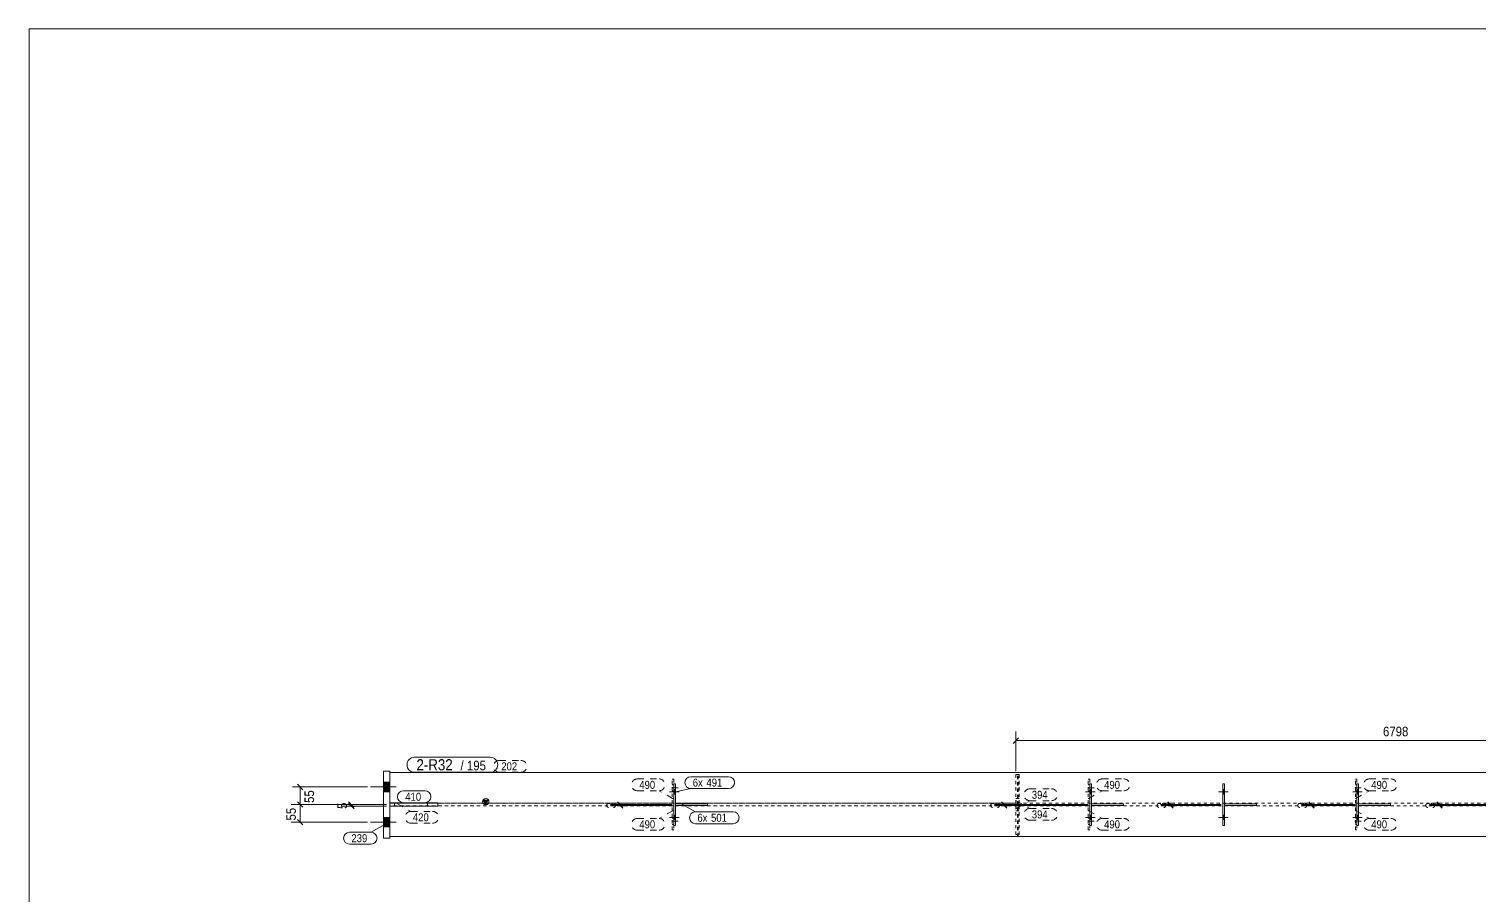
# Model space of a CAD drawing. Header units: millimetres. Extents: x 2 to 1174, y 1 to 825.
# Drawn here: x 5 to 458.1, y 554.3 to 825 of the extents above; entities that cross this region are included whole.
import ezdxf

# ---------------------------------------------------------------- set-up
doc = ezdxf.new("R2010")
doc.units = ezdxf.units.MM
for name, pattern in [('XKITLINE00', [0]), ('XKITLINE01', [4, 1, -1, 1, -1]), ('XKITLINE02', [4, 2, -2])]:
    doc.linetypes.add(name, pattern=pattern)
for name, color, linetype, lineweight in [('Bolt', 3, 'Continuous', 0), ('Dimensions', 7, 'Continuous', 0), ('DrawingSheet', 5, 'Continuous', 0), ('Part', 2, 'Continuous', 0), ('PartMark', 7, 'Continuous', 0)]:
    doc.layers.add(name, color=color, linetype=linetype, lineweight=lineweight)
doc.styles.add('ARIAL', font='ARIAL.TTF')

# ---------------------------------------------------------------- blocks, each defined once
blk = doc.blocks.new('*A79')
at = {"layer": 'Part'}
blk.add_hatch(color=2, dxfattribs=at).paths.add_polyline_path([(146.93, 583.94), (148.53, 583.94), (147.73, 582.54)], flags=17)
at = {"layer": 'Part', "color": 2, "linetype": 'XKITLINE00', "lineweight": 0}
for p, q in [((117.73, 592.54), (361.99, 592.54)), ((362.09, 592.54), (403.57, 592.54)), ((403.67, 592.54), (445.47, 592.54)), ((445.57, 592.54), (487.05, 592.54)), ((487.15, 592.54), (528.95, 592.54)), ((529.05, 592.54), (552.71, 592.54)), ((552.71, 592.54), (552.71, 582.79)), ((147.73, 582.54), (146.93, 583.94)), ((146.93, 583.94), (148.53, 583.94)), ((148.53, 583.94), (147.73, 582.54)), ((552.71, 572.54), (552.71, 582.29)), ((117.73, 572.54), (361.99, 572.54)), ((362.09, 572.54), (403.57, 572.54)), ((403.67, 572.54), (445.47, 572.54)), ((445.57, 572.54), (487.05, 572.54)), ((487.15, 572.54), (528.95, 572.54)), ((529.05, 572.54), (552.71, 572.54))]:
    blk.add_line(p, q, dxfattribs=at)
at = {"layer": 'Part', "color": 7, "linetype": 'XKITLINE01', "lineweight": 0}
for p, q in [((117.73, 572.54), (117.73, 592.54)), ((117.73, 582.94), (361.99, 582.94)), ((361.99, 582.14), (117.73, 582.14)), ((362.09, 582.94), (403.57, 582.94)), ((403.57, 582.14), (362.09, 582.14)), ((403.67, 582.94), (445.47, 582.94)), ((445.47, 582.14), (403.67, 582.14)), ((445.57, 582.94), (487.05, 582.94)), ((487.05, 582.14), (445.57, 582.14)), ((487.15, 582.94), (528.95, 582.94)), ((528.95, 582.14), (487.15, 582.14)), ((529.05, 582.94), (552.71, 582.94)), ((552.71, 582.14), (529.05, 582.14)), ((552.71, 582.79), (552.71, 582.29))]:
    blk.add_line(p, q, dxfattribs=at)
at = {"layer": 'Part', "color": 2, "linetype": 'XKITLINE00', "lineweight": 0}
blk.add_circle((147.73, 583.44), 1, dxfattribs=at)
blk = doc.blocks.new('*A87')
at = {"layer": 'Part', "color": 7, "linetype": 'XKITLINE01', "lineweight": 0}
for p, q in [((419.47, 574.64), (419.47, 582.14)), ((419.47, 582.14), (419.97, 582.14)), ((419.47, 580.64), (419.97, 580.64)), ((419.97, 582.14), (419.97, 574.64)), ((419.97, 574.64), (419.47, 574.64))]:
    blk.add_line(p, q, dxfattribs=at)
blk = doc.blocks.new('*A88')
at = {"layer": 'Part', "color": 2, "linetype": 'XKITLINE00', "lineweight": 0}
for p, q in [((419.97, 576.04), (419.97, 589.04)), ((419.97, 589.04), (420.47, 589.04)), ((420.47, 589.04), (420.47, 576.04)), ((420.47, 576.04), (419.97, 576.04))]:
    blk.add_line(p, q, dxfattribs=at)
blk = doc.blocks.new('*A89')
at = {"layer": 'Part', "color": 7, "linetype": 'XKITLINE01', "lineweight": 0}
for p, q in [((419.47, 582.94), (419.47, 590.44)), ((419.47, 590.44), (419.97, 590.44)), ((419.97, 590.44), (419.97, 582.94)), ((419.47, 584.44), (419.97, 584.44)), ((419.97, 582.94), (419.47, 582.94))]:
    blk.add_line(p, q, dxfattribs=at)
blk = doc.blocks.new('*A90')
at = {"layer": 'Part', "color": 2, "linetype": 'XKITLINE00', "lineweight": 0}
for p, q in [((420.47, 582.79), (430.47, 582.79)), ((430.47, 582.29), (420.47, 582.29)), ((430.47, 582.29), (430.47, 582.79))]:
    blk.add_line(p, q, dxfattribs=at)
at = {"layer": 'Part', "color": 7, "linetype": 'XKITLINE01', "lineweight": 0}
blk.add_line((420.47, 582.29), (420.47, 582.79), dxfattribs=at)
blk.add_line((420.47, 582.29), (420.47, 582.79), dxfattribs=at)
blk = doc.blocks.new('*A91')
at = {"layer": 'Part', "color": 2, "linetype": 'XKITLINE00', "lineweight": 0}
for p, q in [((378.07, 576.04), (378.07, 589.04)), ((378.07, 589.04), (378.57, 589.04)), ((378.57, 589.04), (378.57, 576.04)), ((378.57, 576.04), (378.07, 576.04))]:
    blk.add_line(p, q, dxfattribs=at)
blk = doc.blocks.new('*A92')
at = {"layer": 'Part', "color": 2, "linetype": 'XKITLINE00', "lineweight": 0}
for p, q in [((378.57, 582.79), (388.57, 582.79)), ((388.57, 582.29), (378.57, 582.29)), ((388.57, 582.29), (388.57, 582.79))]:
    blk.add_line(p, q, dxfattribs=at)
at = {"layer": 'Part', "color": 7, "linetype": 'XKITLINE01', "lineweight": 0}
blk.add_line((378.57, 582.29), (378.57, 582.79), dxfattribs=at)
blk.add_line((378.57, 582.29), (378.57, 582.79), dxfattribs=at)
blk = doc.blocks.new('*A93')
at = {"layer": 'Part', "color": 7, "linetype": 'XKITLINE01', "lineweight": 0}
for p, q in [((335.99, 574.64), (335.99, 582.14)), ((335.99, 582.14), (336.49, 582.14)), ((335.99, 580.64), (336.49, 580.64)), ((336.49, 582.14), (336.49, 574.64)), ((336.49, 574.64), (335.99, 574.64))]:
    blk.add_line(p, q, dxfattribs=at)
blk = doc.blocks.new('*A94')
at = {"layer": 'Part', "color": 2, "linetype": 'XKITLINE00', "lineweight": 0}
for p, q in [((336.49, 576.04), (336.49, 589.04)), ((336.49, 589.04), (336.99, 589.04)), ((336.99, 589.04), (336.99, 576.04)), ((336.99, 576.04), (336.49, 576.04))]:
    blk.add_line(p, q, dxfattribs=at)
blk = doc.blocks.new('*A95')
at = {"layer": 'Part', "color": 7, "linetype": 'XKITLINE01', "lineweight": 0}
for p, q in [((335.99, 582.94), (335.99, 590.44)), ((335.99, 590.44), (336.49, 590.44)), ((336.49, 590.44), (336.49, 582.94)), ((335.99, 584.44), (336.49, 584.44)), ((336.49, 582.94), (335.99, 582.94))]:
    blk.add_line(p, q, dxfattribs=at)
blk = doc.blocks.new('*A96')
at = {"layer": 'Part', "color": 2, "linetype": 'XKITLINE00', "lineweight": 0}
for p, q in [((336.99, 582.79), (346.99, 582.79)), ((346.99, 582.29), (336.99, 582.29)), ((346.99, 582.29), (346.99, 582.79))]:
    blk.add_line(p, q, dxfattribs=at)
at = {"layer": 'Part', "color": 7, "linetype": 'XKITLINE01', "lineweight": 0}
blk.add_line((336.99, 582.29), (336.99, 582.79), dxfattribs=at)
blk.add_line((336.99, 582.29), (336.99, 582.79), dxfattribs=at)
blk = doc.blocks.new('*A97')
at = {"layer": 'Part', "color": 7, "linetype": 'XKITLINE01', "lineweight": 0}
for p, q in [((205.99, 574.64), (205.99, 582.14)), ((205.99, 582.14), (206.49, 582.14)), ((205.99, 580.64), (206.49, 580.64)), ((206.49, 582.14), (206.49, 574.64)), ((206.49, 574.64), (205.99, 574.64))]:
    blk.add_line(p, q, dxfattribs=at)
blk = doc.blocks.new('*A98')
at = {"layer": 'Part', "color": 2, "linetype": 'XKITLINE00', "lineweight": 0}
for p, q in [((206.49, 576.04), (206.49, 589.04)), ((206.49, 589.04), (206.99, 589.04)), ((206.99, 589.04), (206.99, 576.04)), ((206.99, 576.04), (206.49, 576.04))]:
    blk.add_line(p, q, dxfattribs=at)
blk = doc.blocks.new('*A99')
at = {"layer": 'Part', "color": 7, "linetype": 'XKITLINE01', "lineweight": 0}
for p, q in [((205.99, 582.94), (205.99, 590.44)), ((205.99, 590.44), (206.49, 590.44)), ((206.49, 590.44), (206.49, 582.94)), ((205.99, 584.44), (206.49, 584.44)), ((206.49, 582.94), (205.99, 582.94))]:
    blk.add_line(p, q, dxfattribs=at)
blk = doc.blocks.new('*A100')
at = {"layer": 'Part', "color": 2, "linetype": 'XKITLINE00', "lineweight": 0}
for p, q in [((206.99, 582.79), (216.99, 582.79)), ((216.99, 582.29), (206.99, 582.29)), ((216.99, 582.29), (216.99, 582.79))]:
    blk.add_line(p, q, dxfattribs=at)
at = {"layer": 'Part', "color": 7, "linetype": 'XKITLINE01', "lineweight": 0}
blk.add_line((206.99, 582.29), (206.99, 582.79), dxfattribs=at)
blk.add_line((206.99, 582.29), (206.99, 582.79), dxfattribs=at)
blk = doc.blocks.new('*A111')
at = {"layer": 'Part', "color": 2, "linetype": 'XKITLINE00', "lineweight": 0}
for p, q in [((117.73, 582.04), (117.73, 583.04)), ((117.73, 583.04), (132.73, 583.04)), ((132.73, 582.04), (117.73, 582.04)), ((132.73, 583.04), (132.73, 582.04))]:
    blk.add_line(p, q, dxfattribs=at)
at = {"layer": 'Part', "color": 7, "linetype": 'XKITLINE01', "lineweight": 0}
blk.add_line((119.23, 582.04), (119.23, 583.04), dxfattribs=at)
blk = doc.blocks.new('*A112')
at = {"layer": 'Part', "color": 2, "linetype": 'XKITLINE00', "lineweight": 0}
for p, q in [((115.73, 572.04), (115.73, 593.04)), ((115.73, 593.04), (117.73, 593.04)), ((117.73, 593.04), (117.73, 572.04)), ((117.73, 572.04), (115.73, 572.04))]:
    blk.add_line(p, q, dxfattribs=at)
blk = doc.blocks.new('*A113')
at = {"layer": 'Part', "color": 7, "linetype": 'XKITLINE01', "lineweight": 0}
for p, q in [((117.73, 582.04), (117.73, 583.04)), ((117.73, 583.04), (117.73, 582.04)), ((129.51, 583.04), (117.73, 583.04)), ((129.51, 582.04), (117.73, 582.04)), ((129.51, 582.04), (129.51, 583.04))]:
    blk.add_line(p, q, dxfattribs=at)
blk = doc.blocks.new('*A122')
at = {"layer": 'Part', "color": 7, "linetype": 'XKITLINE01', "lineweight": 0}
for p, q in [((313.4, 582.14), (313.4, 573.14)), ((314.4, 582.14), (313.4, 582.14)), ((314.4, 580.64), (313.4, 580.64)), ((314.4, 573.14), (314.4, 582.14)), ((313.4, 573.14), (314.4, 573.14))]:
    blk.add_line(p, q, dxfattribs=at)
blk = doc.blocks.new('*A123')
at = {"layer": 'Part', "color": 7, "linetype": 'XKITLINE01', "lineweight": 0}
for p, q in [((313.4, 591.94), (313.4, 582.94)), ((314.4, 591.94), (313.4, 591.94)), ((314.4, 582.94), (314.4, 591.94)), ((314.4, 584.44), (313.4, 584.44)), ((313.4, 582.94), (314.4, 582.94))]:
    blk.add_line(p, q, dxfattribs=at)
blk = doc.blocks.new('*A125')
at = {"layer": 'Part', "color": 7, "linetype": 'XKITLINE01', "lineweight": 0}
for p, q in [((117.73, 592.54), (117.73, 572.54)), ((314.14, 592.54), (117.73, 592.54)), ((313.9, 572.54), (313.9, 592.54)), ((314.14, 572.54), (314.14, 592.54)), ((313.9, 582.94), (117.73, 582.94)), ((313.9, 582.14), (117.73, 582.14)), ((119.19, 582.14), (119.19, 582.94)), ((117.73, 572.54), (314.14, 572.54))]:
    blk.add_line(p, q, dxfattribs=at)
blk = doc.blocks.new('*A132')
at = {"layer": 'Bolt', "color": 3, "linetype": 'XKITLINE02', "lineweight": 0}
for p, q in [((421.32, 577.34), (418.32, 577.34)), ((419.97, 578.32), (419.47, 578.32)), ((419.97, 576.36), (419.47, 576.36))]:
    blk.add_line(p, q, dxfattribs=at)
blk = doc.blocks.new('*A133')
at = {"layer": 'Bolt'}
for points in [[(419.97, 587.24), (420.47, 587.24), (420.47, 585.84), (419.97, 585.84)], [(419.97, 587.24), (420.47, 587.24), (420.47, 585.84), (419.97, 585.84)], [(419.97, 579.24), (420.47, 579.24), (420.47, 577.84), (419.97, 577.84)], [(419.97, 579.24), (420.47, 579.24), (420.47, 577.84), (419.97, 577.84)]]:
    blk.add_hatch(color=3, dxfattribs=at).paths.add_polyline_path(points, flags=17)
at = {"layer": 'Bolt', "color": 3, "linetype": 'XKITLINE00', "lineweight": 0}
for p, q in [((421.63, 586.54), (418.63, 586.54)), ((421.63, 586.54), (418.63, 586.54)), ((420.47, 587.24), (419.97, 587.24)), ((420.47, 587.24), (419.97, 587.24)), ((420.47, 585.84), (419.97, 585.84)), ((420.47, 585.84), (419.97, 585.84)), ((421.63, 578.54), (418.63, 578.54)), ((421.63, 578.54), (418.63, 578.54)), ((420.47, 579.24), (419.97, 579.24)), ((420.47, 579.24), (419.97, 579.24)), ((420.47, 577.84), (419.97, 577.84)), ((420.47, 577.84), (419.97, 577.84))]:
    blk.add_line(p, q, dxfattribs=at)
blk = doc.blocks.new('*A134')
at = {"layer": 'Bolt', "color": 3, "linetype": 'XKITLINE02', "lineweight": 0}
for p, q in [((421.32, 587.74), (418.32, 587.74)), ((419.97, 588.72), (419.47, 588.72)), ((419.97, 586.76), (419.47, 586.76))]:
    blk.add_line(p, q, dxfattribs=at)
blk = doc.blocks.new('*A135')
at = {"layer": 'Bolt'}
for points in [[(378.07, 587.24), (378.57, 587.24), (378.57, 585.84), (378.07, 585.84)], [(378.07, 587.24), (378.57, 587.24), (378.57, 585.84), (378.07, 585.84)], [(378.07, 579.24), (378.57, 579.24), (378.57, 577.84), (378.07, 577.84)], [(378.07, 579.24), (378.57, 579.24), (378.57, 577.84), (378.07, 577.84)]]:
    blk.add_hatch(color=3, dxfattribs=at).paths.add_polyline_path(points, flags=17)
at = {"layer": 'Bolt', "color": 3, "linetype": 'XKITLINE00', "lineweight": 0}
for p, q in [((379.73, 586.54), (376.73, 586.54)), ((379.73, 586.54), (376.73, 586.54)), ((378.57, 587.24), (378.07, 587.24)), ((378.57, 587.24), (378.07, 587.24)), ((378.57, 585.84), (378.07, 585.84)), ((378.57, 585.84), (378.07, 585.84)), ((379.73, 578.54), (376.73, 578.54)), ((379.73, 578.54), (376.73, 578.54)), ((378.57, 579.24), (378.07, 579.24)), ((378.57, 579.24), (378.07, 579.24)), ((378.57, 577.84), (378.07, 577.84)), ((378.57, 577.84), (378.07, 577.84))]:
    blk.add_line(p, q, dxfattribs=at)
blk = doc.blocks.new('*A136')
at = {"layer": 'Bolt', "color": 3, "linetype": 'XKITLINE02', "lineweight": 0}
for p, q in [((337.84, 577.34), (334.84, 577.34)), ((336.49, 578.32), (335.99, 578.32)), ((336.49, 576.36), (335.99, 576.36))]:
    blk.add_line(p, q, dxfattribs=at)
blk = doc.blocks.new('*A137')
at = {"layer": 'Bolt'}
for points in [[(336.49, 587.24), (336.99, 587.24), (336.99, 585.84), (336.49, 585.84)], [(336.49, 587.24), (336.99, 587.24), (336.99, 585.84), (336.49, 585.84)], [(336.49, 579.24), (336.99, 579.24), (336.99, 577.84), (336.49, 577.84)], [(336.49, 579.24), (336.99, 579.24), (336.99, 577.84), (336.49, 577.84)]]:
    blk.add_hatch(color=3, dxfattribs=at).paths.add_polyline_path(points, flags=17)
at = {"layer": 'Bolt', "color": 3, "linetype": 'XKITLINE00', "lineweight": 0}
for p, q in [((338.15, 586.54), (335.15, 586.54)), ((338.15, 586.54), (335.15, 586.54)), ((336.99, 587.24), (336.49, 587.24)), ((336.99, 587.24), (336.49, 587.24)), ((336.99, 585.84), (336.49, 585.84)), ((336.99, 585.84), (336.49, 585.84)), ((338.15, 578.54), (335.15, 578.54)), ((338.15, 578.54), (335.15, 578.54)), ((336.99, 579.24), (336.49, 579.24)), ((336.99, 579.24), (336.49, 579.24)), ((336.99, 577.84), (336.49, 577.84)), ((336.99, 577.84), (336.49, 577.84))]:
    blk.add_line(p, q, dxfattribs=at)
blk = doc.blocks.new('*A138')
at = {"layer": 'Bolt', "color": 3, "linetype": 'XKITLINE02', "lineweight": 0}
for p, q in [((337.84, 587.74), (334.84, 587.74)), ((336.49, 588.72), (335.99, 588.72)), ((336.49, 586.76), (335.99, 586.76))]:
    blk.add_line(p, q, dxfattribs=at)
blk = doc.blocks.new('*A139')
at = {"layer": 'Bolt', "color": 3, "linetype": 'XKITLINE02', "lineweight": 0}
for p, q in [((207.84, 577.34), (204.84, 577.34)), ((206.49, 578.32), (205.99, 578.32)), ((206.49, 576.36), (205.99, 576.36))]:
    blk.add_line(p, q, dxfattribs=at)
blk = doc.blocks.new('*A140')
at = {"layer": 'Bolt'}
for points in [[(206.49, 587.24), (206.99, 587.24), (206.99, 585.84), (206.49, 585.84)], [(206.49, 587.24), (206.99, 587.24), (206.99, 585.84), (206.49, 585.84)], [(206.49, 579.24), (206.99, 579.24), (206.99, 577.84), (206.49, 577.84)], [(206.49, 579.24), (206.99, 579.24), (206.99, 577.84), (206.49, 577.84)]]:
    blk.add_hatch(color=3, dxfattribs=at).paths.add_polyline_path(points, flags=17)
at = {"layer": 'Bolt', "color": 3, "linetype": 'XKITLINE00', "lineweight": 0}
for p, q in [((208.15, 586.54), (205.15, 586.54)), ((208.15, 586.54), (205.15, 586.54)), ((206.99, 587.24), (206.49, 587.24)), ((206.99, 587.24), (206.49, 587.24)), ((206.99, 585.84), (206.49, 585.84)), ((206.99, 585.84), (206.49, 585.84)), ((208.15, 578.54), (205.15, 578.54)), ((208.15, 578.54), (205.15, 578.54)), ((206.99, 579.24), (206.49, 579.24)), ((206.99, 579.24), (206.49, 579.24)), ((206.99, 577.84), (206.49, 577.84)), ((206.99, 577.84), (206.49, 577.84))]:
    blk.add_line(p, q, dxfattribs=at)
blk = doc.blocks.new('*A141')
at = {"layer": 'Bolt', "color": 3, "linetype": 'XKITLINE02', "lineweight": 0}
for p, q in [((207.84, 587.74), (204.84, 587.74)), ((206.49, 588.72), (205.99, 588.72)), ((206.49, 586.76), (205.99, 586.76))]:
    blk.add_line(p, q, dxfattribs=at)
blk = doc.blocks.new('*A142')
at = {"layer": 'Bolt'}
for points in [[(115.73, 589.54), (117.73, 589.54), (117.73, 586.54), (115.73, 586.54)], [(115.73, 589.54), (117.73, 589.54), (117.73, 586.54), (115.73, 586.54)], [(115.73, 589.54), (117.73, 589.54), (117.73, 586.54), (115.73, 586.54)], [(115.73, 589.54), (117.73, 589.54), (117.73, 586.54), (115.73, 586.54)], [(115.73, 589.54), (117.73, 589.54), (117.73, 586.54), (115.73, 586.54)], [(115.73, 589.54), (117.73, 589.54), (117.73, 586.54), (115.73, 586.54)], [(115.73, 589.54), (117.73, 589.54), (117.73, 586.54), (115.73, 586.54)], [(115.73, 589.54), (117.73, 589.54), (117.73, 586.54), (115.73, 586.54)], [(115.73, 578.54), (117.73, 578.54), (117.73, 575.54), (115.73, 575.54)], [(115.73, 578.54), (117.73, 578.54), (117.73, 575.54), (115.73, 575.54)], [(115.73, 578.54), (117.73, 578.54), (117.73, 575.54), (115.73, 575.54)], [(115.73, 578.54), (117.73, 578.54), (117.73, 575.54), (115.73, 575.54)], [(115.73, 578.54), (117.73, 578.54), (117.73, 575.54), (115.73, 575.54)], [(115.73, 578.54), (117.73, 578.54), (117.73, 575.54), (115.73, 575.54)], [(115.73, 578.54), (117.73, 578.54), (117.73, 575.54), (115.73, 575.54)], [(115.73, 578.54), (117.73, 578.54), (117.73, 575.54), (115.73, 575.54)]]:
    blk.add_hatch(color=3, dxfattribs=at).paths.add_polyline_path(points, flags=17)
at = {"layer": 'Bolt', "color": 3, "linetype": 'XKITLINE00', "lineweight": 0}
for p, q in [((115.73, 589.54), (117.73, 589.54)), ((115.73, 589.54), (117.73, 589.54)), ((115.73, 589.54), (117.73, 589.54)), ((115.73, 589.54), (117.73, 589.54)), ((115.73, 589.54), (117.73, 589.54)), ((115.73, 589.54), (117.73, 589.54)), ((115.73, 589.54), (117.73, 589.54)), ((115.73, 589.54), (117.73, 589.54)), ((111.73, 588.04), (119.73, 588.04)), ((111.73, 588.04), (119.73, 588.04)), ((111.73, 588.04), (119.73, 588.04)), ((111.73, 588.04), (119.73, 588.04)), ((111.73, 588.04), (119.73, 588.04)), ((111.73, 588.04), (119.73, 588.04)), ((111.73, 588.04), (119.73, 588.04)), ((111.73, 588.04), (119.73, 588.04)), ((115.73, 586.54), (117.73, 586.54)), ((115.73, 586.54), (117.73, 586.54)), ((115.73, 586.54), (117.73, 586.54)), ((115.73, 586.54), (117.73, 586.54)), ((115.73, 586.54), (117.73, 586.54)), ((115.73, 586.54), (117.73, 586.54)), ((115.73, 586.54), (117.73, 586.54)), ((115.73, 586.54), (117.73, 586.54)), ((111.73, 577.04), (119.73, 577.04)), ((111.73, 577.04), (119.73, 577.04)), ((111.73, 577.04), (119.73, 577.04)), ((111.73, 577.04), (119.73, 577.04)), ((111.73, 577.04), (119.73, 577.04)), ((111.73, 577.04), (119.73, 577.04)), ((111.73, 577.04), (119.73, 577.04)), ((111.73, 577.04), (119.73, 577.04)), ((115.73, 578.54), (117.73, 578.54)), ((115.73, 578.54), (117.73, 578.54)), ((115.73, 578.54), (117.73, 578.54)), ((115.73, 578.54), (117.73, 578.54)), ((115.73, 578.54), (117.73, 578.54)), ((115.73, 578.54), (117.73, 578.54)), ((115.73, 578.54), (117.73, 578.54)), ((115.73, 578.54), (117.73, 578.54)), ((115.73, 575.54), (117.73, 575.54)), ((115.73, 575.54), (117.73, 575.54)), ((115.73, 575.54), (117.73, 575.54)), ((115.73, 575.54), (117.73, 575.54)), ((115.73, 575.54), (117.73, 575.54)), ((115.73, 575.54), (117.73, 575.54)), ((115.73, 575.54), (117.73, 575.54)), ((115.73, 575.54), (117.73, 575.54))]:
    blk.add_line(p, q, dxfattribs=at)
blk = doc.blocks.new('*A174')
at = {"layer": 'DrawingSheet', "color": 5, "linetype": 'XKITLINE00', "lineweight": 0}
for p, q in [((1174, 825), (5, 825)), ((5, 825), (5, 5))]:
    blk.add_line(p, q, dxfattribs=at)
blk = doc.blocks.new('*A298')
at = {"layer": 'Dimensions', "color": 7, "linetype": 'XKITLINE00', "lineweight": 0}
for p, q in [((314.24, 603.39), (312.55, 601.69)), ((313.4, 592.94), (313.4, 605.39)), ((552.55, 603.39), (550.86, 601.69)), ((551.71, 592.94), (551.71, 605.39)), ((313.4, 602.54), (551.71, 602.54))]:
    blk.add_line(p, q, dxfattribs=at)
at = {"layer": 'Dimensions', "color": 3}
for p in [(313.4, 602.54), (551.71, 602.54)]:
    blk.add_point(p, dxfattribs=at)
at = {"layer": 'Dimensions', "color": 3, "style": 'ARIAL', "width": 0.85}
blk.add_text('6798', height=3, dxfattribs=at).set_placement((428.1, 603.89))
blk = doc.blocks.new('*A303')
at = {"layer": 'Dimensions', "color": 7, "linetype": 'XKITLINE00', "lineweight": 0}
for p, q in [((116.73, 582.54), (86.88, 582.54)), ((88.88, 583.39), (90.58, 581.69)), ((89.73, 577.04), (89.73, 582.54)), ((110.73, 577.04), (86.88, 577.04)), ((88.88, 577.89), (90.58, 576.19))]:
    blk.add_line(p, q, dxfattribs=at)
at = {"layer": 'Dimensions', "color": 3}
for p in [(89.73, 582.54), (89.73, 577.04)]:
    blk.add_point(p, dxfattribs=at)
at = {"layer": 'Dimensions', "color": 3, "style": 'ARIAL', "width": 0.85}
blk.add_text('55', height=3, rotation=90.0002, dxfattribs=at).set_placement((88.38, 577.56))
blk = doc.blocks.new('*A304')
at = {"layer": 'Dimensions', "color": 7, "linetype": 'XKITLINE00', "lineweight": 0}
for p, q in [((110.73, 588.04), (87.33, 588.04)), ((88.88, 588.89), (90.58, 587.19)), ((89.73, 582.54), (89.73, 588.04)), ((116.73, 582.54), (87.33, 582.54)), ((88.88, 583.39), (90.58, 581.69))]:
    blk.add_line(p, q, dxfattribs=at)
at = {"layer": 'Dimensions', "color": 3}
for p in [(89.73, 588.04), (89.73, 582.54)]:
    blk.add_point(p, dxfattribs=at)
at = {"layer": 'Dimensions', "color": 3, "style": 'ARIAL', "width": 0.85}
blk.add_text('55', height=3, rotation=90.0002, dxfattribs=at).set_placement((94.08, 583.06))
blk = doc.blocks.new('*A305')
at = {"layer": 'Dimensions', "color": 7, "linetype": 'XKITLINE00', "lineweight": 0}
for p, q in [((116.73, 582.54), (102.88, 582.54)), ((116.73, 582.04), (102.88, 582.04)), ((104.88, 583.39), (106.58, 581.69)), ((104.88, 582.89), (106.58, 581.19)), ((105.73, 582.04), (105.73, 582.54))]:
    blk.add_line(p, q, dxfattribs=at)
at = {"layer": 'Dimensions', "color": 3}
for p in [(105.73, 582.54), (105.73, 582.04)]:
    blk.add_point(p, dxfattribs=at)
at = {"layer": 'Dimensions', "color": 3, "style": 'ARIAL', "width": 0.85}
blk.add_text('5', height=3, rotation=90.0002, dxfattribs=at).set_placement((104.38, 581.18))
blk = doc.blocks.new('*A306')
at = {"layer": 'Dimensions', "color": 7, "linetype": 'XKITLINE00', "lineweight": 0}
for p, q in [((335.99, 582.54), (306.88, 582.54)), ((335.99, 582.29), (306.88, 582.29)), ((308.88, 583.39), (310.58, 581.69)), ((308.88, 583.14), (310.58, 581.44)), ((309.73, 582.29), (309.73, 582.54))]:
    blk.add_line(p, q, dxfattribs=at)
at = {"layer": 'Dimensions', "color": 3}
for p in [(309.73, 582.54), (309.73, 582.29)]:
    blk.add_point(p, dxfattribs=at)
at = {"layer": 'Dimensions', "color": 3, "style": 'ARIAL', "width": 0.85}
blk.add_text('3', height=3, rotation=90.0002, dxfattribs=at).set_placement((308.38, 581.3))
blk = doc.blocks.new('*A307')
at = {"layer": 'Dimensions', "color": 7, "linetype": 'XKITLINE00', "lineweight": 0}
for p, q in [((377.57, 582.54), (358.88, 582.54)), ((377.57, 582.29), (358.88, 582.29)), ((360.88, 583.39), (362.58, 581.69)), ((360.88, 583.14), (362.58, 581.44)), ((361.73, 582.29), (361.73, 582.54))]:
    blk.add_line(p, q, dxfattribs=at)
at = {"layer": 'Dimensions', "color": 3}
for p in [(361.73, 582.54), (361.73, 582.29)]:
    blk.add_point(p, dxfattribs=at)
at = {"layer": 'Dimensions', "color": 3, "style": 'ARIAL', "width": 0.85}
blk.add_text('3', height=3, rotation=90.0002, dxfattribs=at).set_placement((360.38, 581.3))
blk = doc.blocks.new('*A308')
at = {"layer": 'Dimensions', "color": 7, "linetype": 'XKITLINE00', "lineweight": 0}
for p, q in [((419.47, 582.54), (402.88, 582.54)), ((419.47, 582.29), (402.88, 582.29)), ((404.88, 583.39), (406.58, 581.69)), ((404.88, 583.14), (406.58, 581.44)), ((405.73, 582.29), (405.73, 582.54))]:
    blk.add_line(p, q, dxfattribs=at)
at = {"layer": 'Dimensions', "color": 3}
for p in [(405.73, 582.54), (405.73, 582.29)]:
    blk.add_point(p, dxfattribs=at)
at = {"layer": 'Dimensions', "color": 3, "style": 'ARIAL', "width": 0.85}
blk.add_text('3', height=3, rotation=90.0002, dxfattribs=at).set_placement((404.38, 581.3))
blk = doc.blocks.new('*A309')
at = {"layer": 'Dimensions', "color": 7, "linetype": 'XKITLINE00', "lineweight": 0}
for p, q in [((461.05, 582.54), (442.88, 582.54)), ((461.05, 582.29), (442.88, 582.29)), ((444.88, 583.39), (446.58, 581.69)), ((444.88, 583.14), (446.58, 581.44)), ((445.73, 582.29), (445.73, 582.54))]:
    blk.add_line(p, q, dxfattribs=at)
at = {"layer": 'Dimensions', "color": 3}
for p in [(445.73, 582.54), (445.73, 582.29)]:
    blk.add_point(p, dxfattribs=at)
at = {"layer": 'Dimensions', "color": 3, "style": 'ARIAL', "width": 0.85}
blk.add_text('3', height=3, rotation=90.0002, dxfattribs=at).set_placement((444.38, 581.3))
blk = doc.blocks.new('*A311')
at = {"layer": 'Dimensions', "color": 7, "linetype": 'XKITLINE00', "lineweight": 0}
for p, q in [((205.99, 582.54), (186.88, 582.54)), ((205.99, 582.29), (186.88, 582.29)), ((188.88, 583.39), (190.58, 581.69)), ((188.88, 583.14), (190.58, 581.44)), ((189.73, 582.29), (189.73, 582.54))]:
    blk.add_line(p, q, dxfattribs=at)
at = {"layer": 'Dimensions', "color": 3}
for p in [(189.73, 582.54), (189.73, 582.29)]:
    blk.add_point(p, dxfattribs=at)
at = {"layer": 'Dimensions', "color": 3, "style": 'ARIAL', "width": 0.85}
blk.add_text('3', height=3, rotation=90.0002, dxfattribs=at).set_placement((188.38, 581.3))
blk = doc.blocks.new('*A312')
at = {"layer": 'PartMark', "color": 7, "linetype": 'XKITLINE02', "lineweight": 0}
for p, q in [((151.98, 596.34), (158.74, 596.34)), ((151.98, 592.64), (158.74, 592.64))]:
    blk.add_line(p, q, dxfattribs=at)
for centre, start, end in [((151.98, 594.49), 90, 270), ((158.74, 594.49), 270, 90)]:
    blk.add_arc(centre, 1.85, start, end, dxfattribs=at)
at = {"layer": 'PartMark', "color": 3, "style": 'ARIAL', "width": 0.85}
blk.add_text('202', height=2.5, dxfattribs=at).set_placement((152.58, 593.24))
blk = doc.blocks.new('*A313')
at = {"layer": 'PartMark', "color": 7, "linetype": 'XKITLINE02', "lineweight": 0}
for p, q in [((313.52, 583.71), (317.76, 581.32)), ((317.76, 581.32), (324.52, 581.32)), ((317.76, 577.62), (324.52, 577.62))]:
    blk.add_line(p, q, dxfattribs=at)
for centre, start, end in [((317.76, 579.47), 90, 270), ((324.52, 579.47), 270, 90)]:
    blk.add_arc(centre, 1.85, start, end, dxfattribs=at)
at = {"layer": 'PartMark', "color": 3, "style": 'ARIAL', "width": 0.85}
blk.add_text('394', height=2.5, dxfattribs=at).set_placement((318.36, 578.22))
blk = doc.blocks.new('*A314')
at = {"layer": 'PartMark', "color": 7, "linetype": 'XKITLINE02', "lineweight": 0}
for p, q in [((317.76, 587.46), (324.52, 587.46)), ((313.52, 581.37), (317.76, 583.76)), ((317.76, 583.76), (324.52, 583.76))]:
    blk.add_line(p, q, dxfattribs=at)
for centre, start, end in [((317.76, 585.61), 90, 270), ((324.52, 585.61), 270, 90)]:
    blk.add_arc(centre, 1.85, start, end, dxfattribs=at)
at = {"layer": 'PartMark', "color": 3, "style": 'ARIAL', "width": 0.85}
blk.add_text('394', height=2.5, dxfattribs=at).set_placement((318.36, 584.36))
blk = doc.blocks.new('*A315')
at = {"layer": 'PartMark', "color": 7, "linetype": 'XKITLINE02', "lineweight": 0}
for p, q in [((120.11, 582.81), (124.36, 580.42)), ((124.36, 580.42), (131.12, 580.42)), ((124.36, 576.72), (131.12, 576.72))]:
    blk.add_line(p, q, dxfattribs=at)
for centre, start, end in [((124.36, 578.57), 90, 270), ((131.12, 578.57), 270, 90)]:
    blk.add_arc(centre, 1.85, start, end, dxfattribs=at)
at = {"layer": 'PartMark', "color": 3, "style": 'ARIAL', "width": 0.85}
blk.add_text('420', height=2.5, dxfattribs=at).set_placement((124.96, 577.32))
blk = doc.blocks.new('*A316')
at = {"layer": 'PartMark', "color": 7, "linetype": 'XKITLINE00', "lineweight": 0}
for p, q in [((116.16, 576.27), (111.91, 573.88)), ((105.15, 573.88), (111.91, 573.88)), ((105.15, 570.18), (111.91, 570.18))]:
    blk.add_line(p, q, dxfattribs=at)
for centre, start, end in [((105.15, 572.03), 90, 270), ((111.91, 572.03), 270, 90)]:
    blk.add_arc(centre, 1.85, start, end, dxfattribs=at)
at = {"layer": 'PartMark', "color": 3, "style": 'ARIAL', "width": 0.85}
blk.add_text('239', height=2.5, dxfattribs=at).set_placement((105.75, 570.78))
blk = doc.blocks.new('*A317')
at = {"layer": 'PartMark', "color": 7, "linetype": 'XKITLINE00', "lineweight": 0}
for p, q in [((121.98, 586.84), (128.74, 586.84)), ((121.98, 583.14), (128.74, 583.14))]:
    blk.add_line(p, q, dxfattribs=at)
for centre, start, end in [((121.98, 584.99), 90, 270), ((128.74, 584.99), 270, 90)]:
    blk.add_arc(centre, 1.85, start, end, dxfattribs=at)
at = {"layer": 'PartMark', "color": 3, "style": 'ARIAL', "width": 0.85}
blk.add_text('410', height=2.5, dxfattribs=at).set_placement((122.58, 583.74))
blk = doc.blocks.new('*A318')
at = {"layer": 'PartMark', "color": 7, "linetype": 'XKITLINE02', "lineweight": 0}
for p, q in [((195.11, 590.56), (201.88, 590.56)), ((195.11, 586.86), (201.88, 586.86)), ((206.12, 584.47), (201.88, 586.86))]:
    blk.add_line(p, q, dxfattribs=at)
for centre, start, end in [((195.11, 588.71), 90, 270), ((201.88, 588.71), 270, 90)]:
    blk.add_arc(centre, 1.85, start, end, dxfattribs=at)
at = {"layer": 'PartMark', "color": 3, "style": 'ARIAL', "width": 0.85}
blk.add_text('490', height=2.5, dxfattribs=at).set_placement((195.71, 587.46))
blk = doc.blocks.new('*A319')
at = {"layer": 'PartMark', "color": 7, "linetype": 'XKITLINE02', "lineweight": 0}
for p, q in [((206.12, 580.61), (201.88, 578.22)), ((195.11, 578.22), (201.88, 578.22)), ((195.11, 574.52), (201.88, 574.52))]:
    blk.add_line(p, q, dxfattribs=at)
for centre, start, end in [((195.11, 576.37), 90, 270), ((201.88, 576.37), 270, 90)]:
    blk.add_arc(centre, 1.85, start, end, dxfattribs=at)
at = {"layer": 'PartMark', "color": 3, "style": 'ARIAL', "width": 0.85}
blk.add_text('490', height=2.5, dxfattribs=at).set_placement((195.71, 575.12))
blk = doc.blocks.new('*A320')
at = {"layer": 'PartMark', "color": 7, "linetype": 'XKITLINE02', "lineweight": 0}
for p, q in [((340.36, 590.56), (347.12, 590.56)), ((336.12, 584.47), (340.36, 586.86)), ((340.36, 586.86), (347.12, 586.86))]:
    blk.add_line(p, q, dxfattribs=at)
for centre, start, end in [((340.36, 588.71), 90, 270), ((347.12, 588.71), 270, 90)]:
    blk.add_arc(centre, 1.85, start, end, dxfattribs=at)
at = {"layer": 'PartMark', "color": 3, "style": 'ARIAL', "width": 0.85}
blk.add_text('490', height=2.5, dxfattribs=at).set_placement((340.96, 587.46))
blk = doc.blocks.new('*A321')
at = {"layer": 'PartMark', "color": 7, "linetype": 'XKITLINE02', "lineweight": 0}
for p, q in [((336.12, 580.61), (340.36, 578.22)), ((340.36, 578.22), (347.12, 578.22)), ((340.36, 574.52), (347.12, 574.52))]:
    blk.add_line(p, q, dxfattribs=at)
for centre, start, end in [((340.36, 576.37), 90, 270), ((347.12, 576.37), 270, 90)]:
    blk.add_arc(centre, 1.85, start, end, dxfattribs=at)
at = {"layer": 'PartMark', "color": 3, "style": 'ARIAL', "width": 0.85}
blk.add_text('490', height=2.5, dxfattribs=at).set_placement((340.96, 575.12))
blk = doc.blocks.new('*A322')
at = {"layer": 'PartMark', "color": 7, "linetype": 'XKITLINE02', "lineweight": 0}
for p, q in [((423.84, 590.56), (430.6, 590.56)), ((419.6, 584.47), (423.84, 586.86)), ((423.84, 586.86), (430.6, 586.86))]:
    blk.add_line(p, q, dxfattribs=at)
for centre, start, end in [((423.84, 588.71), 90, 270), ((430.6, 588.71), 270, 90)]:
    blk.add_arc(centre, 1.85, start, end, dxfattribs=at)
at = {"layer": 'PartMark', "color": 3, "style": 'ARIAL', "width": 0.85}
blk.add_text('490', height=2.5, dxfattribs=at).set_placement((424.44, 587.46))
blk = doc.blocks.new('*A323')
at = {"layer": 'PartMark', "color": 7, "linetype": 'XKITLINE02', "lineweight": 0}
for p, q in [((419.6, 580.61), (423.84, 578.22)), ((423.84, 578.22), (430.6, 578.22)), ((423.84, 574.52), (430.6, 574.52))]:
    blk.add_line(p, q, dxfattribs=at)
for centre, start, end in [((423.84, 576.37), 90, 270), ((430.6, 576.37), 270, 90)]:
    blk.add_arc(centre, 1.85, start, end, dxfattribs=at)
at = {"layer": 'PartMark', "color": 3, "style": 'ARIAL', "width": 0.85}
blk.add_text('490', height=2.5, dxfattribs=at).set_placement((424.44, 575.12))
blk = doc.blocks.new('*A326')
at = {"layer": 'PartMark', "color": 7, "linetype": 'XKITLINE00', "lineweight": 0}
for p, q in [((125.48, 597.34), (149.13, 597.34)), ((125.48, 592.64), (149.13, 592.64))]:
    blk.add_line(p, q, dxfattribs=at)
for centre, start, end in [((125.48, 594.99), 90, 270), ((149.13, 594.99), 270, 90)]:
    blk.add_arc(centre, 2.35, start, end, dxfattribs=at)
at = {"layer": 'PartMark', "color": 1, "style": 'ARIAL', "width": 0.85}
blk.add_text('2-R32', height=3.5, dxfattribs=at).set_placement((126.08, 593.24))
at = {"layer": 'PartMark', "color": 3, "style": 'ARIAL', "width": 0.85}
for s, p in [('/', (139.84, 593.24)), ('195', (141.85, 593.24))]:
    blk.add_text(s, height=3, dxfattribs=at).set_placement(p)
blk = doc.blocks.new('*A327')
at = {"layer": 'PartMark', "color": 7, "linetype": 'XKITLINE00', "lineweight": 0}
for p, q in [((209.02, 582.66), (213.26, 580.27)), ((213.26, 580.27), (225.05, 580.27)), ((213.26, 576.57), (225.05, 576.57))]:
    blk.add_line(p, q, dxfattribs=at)
for centre, start, end in [((213.26, 578.42), 90, 270), ((225.05, 578.42), 270, 90)]:
    blk.add_arc(centre, 1.85, start, end, dxfattribs=at)
at = {"layer": 'PartMark', "color": 3, "style": 'ARIAL', "width": 0.85}
for s, p in [('6x', (213.86, 577.17)), ('501', (218.13, 577.17))]:
    blk.add_text(s, height=2.5, dxfattribs=at).set_placement(p)
blk = doc.blocks.new('*A328')
at = {"layer": 'PartMark', "color": 7, "linetype": 'XKITLINE00', "lineweight": 0}
for p, q in [((211.81, 591.26), (223.6, 591.26)), ((206.62, 586.41), (211.81, 587.56)), ((211.81, 587.56), (223.6, 587.56))]:
    blk.add_line(p, q, dxfattribs=at)
for centre, start, end in [((211.81, 589.41), 90, 270), ((223.6, 589.41), 270, 90)]:
    blk.add_arc(centre, 1.85, start, end, dxfattribs=at)
at = {"layer": 'PartMark', "color": 3, "style": 'ARIAL', "width": 0.85}
for s, p in [('6x', (212.41, 588.16)), ('491', (216.69, 588.16))]:
    blk.add_text(s, height=2.5, dxfattribs=at).set_placement(p)

msp = doc.modelspace()

# ---------------------------------------------------------------- block references
at = {"lineweight": 0}
for name in ['*A174', '*A298', '*A326', '*A312', '*A142', '*A112', '*A125', '*A318', '*A99', '*A98', '*A328', '*A123', '*A95', '*A320', '*A94', '*A91', '*A89', '*A322', '*A88', '*A304', '*A317', '*A141', '*A140', '*A314', '*A138', '*A137', '*A135', '*A134', '*A133', '*A303', '*A305', '*A111', '*A113', '*A315', '*A311', '*A319', '*A97', '*A100', '*A327', '*A306', '*A122', '*A313', '*A93', '*A321', '*A96', '*A307', '*A92', '*A308', '*A87', '*A323', '*A90', '*A309', '*A316', '*A139', '*A136', '*A132']:
    msp.add_blockref(name, (0, 0), dxfattribs=at)
at = {"layer": 'Part', "lineweight": 0}
msp.add_blockref('*A79', (0, 0), dxfattribs=at)

doc.saveas('drawing.dxf')
